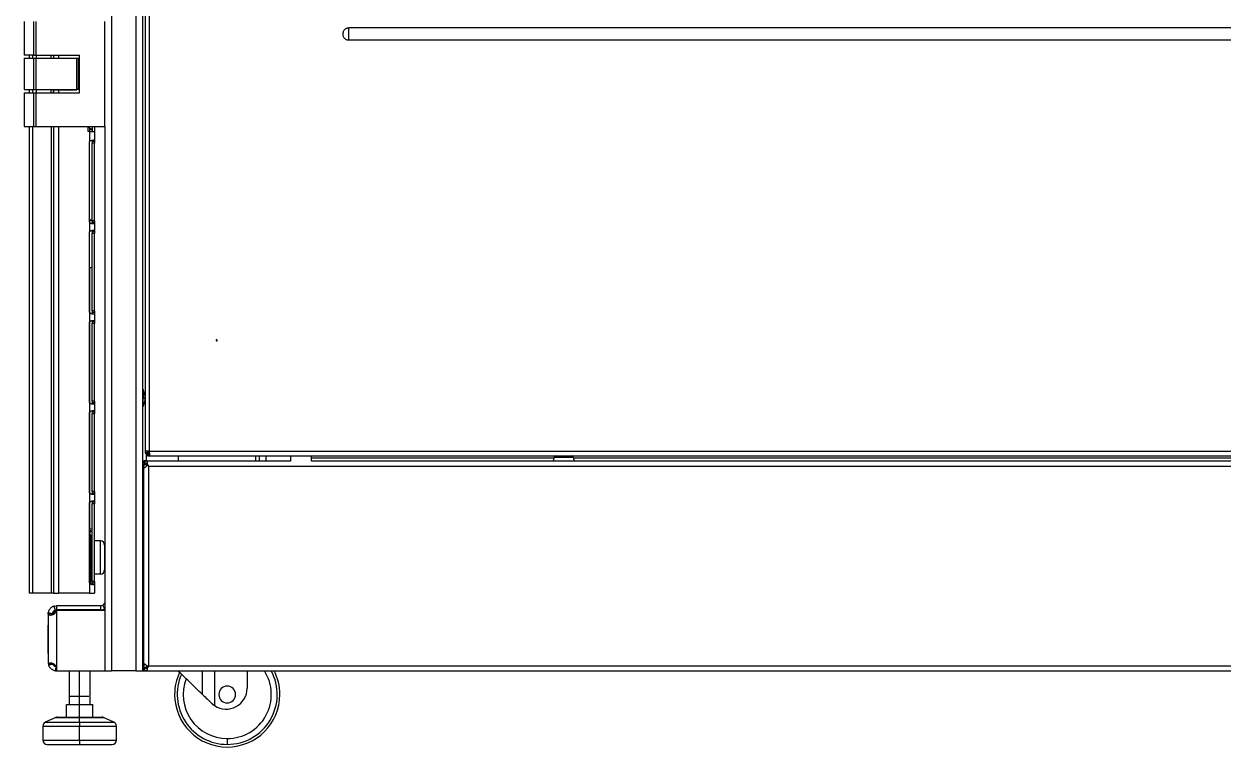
# Model space of a CAD drawing. Header units: millimetres. Extents: x 167 to 1022, y 285 to 720.
# Drawn here: x 901.1 to 958.3, y 285 to 319.5 of the extents above; entities that cross this region are included whole.
import ezdxf

# ---------------------------------------------------------------- set-up
doc = ezdxf.new("R2010")
doc.units = ezdxf.units.MM

msp = doc.modelspace()

# ---------------------------------------------------------------- linework, layer by layer
at = {"color": 7, "linetype": 'Continuous', "lineweight": 25}
for p, q in [((905.29, 484.129), (905.29, 288.629)), ((906.45, 484.129), (906.45, 288.629)), ((906.77, 484.129), (906.77, 288.629)), ((906.895, 381.099), (906.895, 299.039)), ((907.095, 299.079), (907.095, 381.059)), ((901.12, 319.579), (901.12, 317.979)), ((901.581, 317.979), (901.581, 319.579)), ((901.697, 317.979), (901.697, 319.579)), ((904.97, 314.579), (904.97, 319.579)), ((1006.05, 319.278), (916.59, 319.278)), ((916.59, 318.68), (916.59, 319.278)), ((1006.05, 318.68), (916.59, 318.68)), ((901.581, 317.979), (901.12, 317.979)), ((901.12, 317.829), (901.12, 316.329)), ((901.12, 317.829), (901.581, 317.829)), ((901.37, 317.979), (901.37, 317.829)), ((901.53, 317.979), (901.53, 317.829)), ((901.581, 317.979), (901.697, 317.979)), ((901.581, 316.329), (901.581, 317.829)), ((901.581, 317.829), (901.697, 317.829)), ((901.697, 317.979), (903.77, 317.979)), ((901.697, 316.329), (901.697, 317.829)), ((901.697, 317.829), (903.62, 317.829)), ((901.721, 317.829), (901.721, 317.979)), ((902.42, 317.829), (902.42, 317.979)), ((902.52, 317.979), (902.52, 317.829)), ((902.53, 317.979), (902.53, 317.834)), ((902.53, 317.834), (902.77, 317.834)), ((902.53, 317.829), (902.53, 317.834)), ((902.65, 317.829), (902.65, 317.834)), ((902.7, 317.834), (902.7, 317.829)), ((902.77, 317.979), (902.77, 317.834)), ((902.77, 317.834), (903.63, 317.834)), ((903.62, 317.829), (903.62, 316.329)), ((903.62, 317.829), (903.72, 317.829)), ((903.63, 317.829), (903.63, 317.834)), ((903.72, 316.329), (903.72, 317.829)), ((903.77, 316.179), (903.77, 317.979)), ((901.12, 316.329), (901.581, 316.329)), ((901.12, 316.179), (901.12, 314.579)), ((901.12, 316.179), (901.581, 316.179)), ((901.37, 316.329), (901.37, 316.179)), ((901.53, 316.329), (901.53, 316.179)), ((901.581, 316.329), (901.697, 316.329)), ((901.581, 314.579), (901.581, 316.179)), ((901.581, 316.179), (901.697, 316.179)), ((901.697, 316.329), (903.62, 316.329)), ((901.697, 314.579), (901.697, 316.179)), ((901.697, 316.179), (903.77, 316.179)), ((901.721, 316.179), (901.721, 316.329)), ((902.42, 316.179), (902.42, 316.329)), ((902.52, 316.179), (902.52, 316.329)), ((902.53, 316.324), (902.53, 316.329)), ((902.53, 316.324), (902.77, 316.324)), ((902.53, 316.324), (902.53, 316.179)), ((902.65, 316.324), (902.65, 316.329)), ((902.7, 316.329), (902.7, 316.324)), ((902.727, 316.329), (902.727, 316.324)), ((902.77, 316.324), (903.63, 316.324)), ((902.77, 316.324), (902.77, 316.179)), ((902.876, 316.329), (902.876, 316.324)), ((903.326, 316.324), (903.326, 316.329)), ((903.72, 316.329), (903.62, 316.329)), ((903.63, 316.324), (903.63, 316.329)), ((901.12, 314.579), (901.581, 314.579)), ((901.37, 314.579), (901.37, 292.329)), ((901.53, 314.579), (901.53, 292.329)), ((901.581, 314.579), (901.697, 314.579)), ((901.697, 314.579), (904.97, 314.579)), ((902.41, 314.579), (902.41, 292.329)), ((902.53, 314.579), (902.53, 292.329)), ((902.77, 314.579), (902.77, 292.329)), ((904.18, 314.329), (904.18, 314.579)), ((904.24, 314.499), (904.24, 314.329)), ((904.36, 314.579), (904.36, 314.329)), ((904.48, 314.579), (904.48, 314.329)), ((904.97, 314.579), (904.97, 291.499)), ((904.24, 314.329), (904.18, 314.329)), ((904.24, 314.329), (904.24, 313.858)), ((904.24, 314.329), (904.48, 314.329)), ((904.48, 313.858), (904.36, 313.858)), ((904.36, 313.858), (904.36, 313.779)), ((904.48, 314.329), (904.48, 313.858)), ((904.48, 313.858), (904.48, 313.779)), ((904.217, 313.779), (904.217, 310.079)), ((904.48, 313.779), (904.36, 313.779)), ((904.36, 310.079), (904.36, 313.779)), ((904.48, 310.079), (904.48, 313.779)), ((904.24, 310.159), (904.24, 309.999)), ((904.24, 309.999), (904.24, 309.558)), ((904.48, 310.079), (904.36, 310.079)), ((904.36, 310.079), (904.36, 309.999)), ((904.48, 309.999), (904.36, 309.999)), ((904.48, 310.079), (904.48, 309.999)), ((904.48, 309.999), (904.48, 309.558)), ((904.217, 309.479), (904.217, 305.779)), ((904.48, 309.558), (904.36, 309.558)), ((904.36, 309.558), (904.36, 309.479)), ((904.48, 309.479), (904.36, 309.479)), ((904.36, 305.779), (904.36, 309.479)), ((904.48, 309.558), (904.48, 309.479)), ((904.48, 305.779), (904.48, 309.479)), ((904.24, 307.829), (904.217, 307.829)), ((904.36, 307.829), (904.24, 307.829)), ((904.24, 307.829), (904.24, 305.699)), ((904.24, 305.699), (904.24, 305.258)), ((904.24, 305.258), (904.24, 301.399)), ((904.48, 305.779), (904.36, 305.779)), ((904.36, 305.779), (904.36, 305.699)), ((904.48, 305.699), (904.36, 305.699)), ((904.48, 305.258), (904.36, 305.258)), ((904.36, 305.258), (904.36, 305.179)), ((904.48, 305.779), (904.48, 305.699)), ((904.48, 305.699), (904.48, 305.258)), ((904.48, 305.258), (904.48, 305.179)), ((904.217, 305.179), (904.217, 301.479)), ((904.48, 305.179), (904.36, 305.179)), ((904.36, 301.479), (904.36, 305.179)), ((904.48, 301.479), (904.48, 305.179)), ((910.315, 304.364), (910.275, 304.364)), ((906.79, 301.959), (906.77, 301.959)), ((906.79, 302.029), (906.79, 301.629)), ((904.24, 301.399), (904.24, 300.958)), ((904.48, 301.479), (904.36, 301.479)), ((904.36, 301.479), (904.36, 301.399)), ((904.48, 301.399), (904.36, 301.399)), ((904.48, 301.479), (904.48, 301.399)), ((904.48, 301.399), (904.48, 300.958)), ((906.77, 301.629), (906.79, 301.629)), ((906.77, 301.299), (906.79, 301.299)), ((906.79, 301.629), (906.89, 301.629)), ((906.79, 301.229), (906.79, 301.629)), ((904.217, 300.879), (904.217, 297.179)), ((904.24, 300.958), (904.24, 297.099)), ((904.48, 300.958), (904.36, 300.958)), ((904.36, 300.958), (904.36, 300.879)), ((904.48, 300.879), (904.36, 300.879)), ((904.36, 297.179), (904.36, 300.879)), ((904.48, 300.958), (904.48, 300.879)), ((904.48, 297.179), (904.48, 300.879)), ((906.895, 299.039), (906.995, 299.039)), ((906.895, 299.039), (906.895, 299.004)), ((906.895, 299.004), (906.995, 299.004)), ((906.94, 299.004), (906.94, 298.629)), ((906.995, 299.039), (906.995, 299.004)), ((906.995, 299.004), (907.095, 299.004)), ((906.995, 298.879), (906.995, 298.979)), ((906.995, 298.979), (907.055, 298.979)), ((907.055, 298.879), (907.055, 298.979)), ((907.059, 299.067), (907.095, 299.079)), ((907.084, 299.043), (907.095, 299.079)), ((1015.545, 299.079), (907.095, 299.079)), ((906.82, 298.629), (906.82, 298.509)), ((906.869, 298.629), (906.82, 298.629)), ((906.869, 298.509), (906.82, 298.509)), ((906.82, 298.479), (906.94, 298.479)), ((906.82, 298.479), (906.82, 298.292)), ((906.869, 298.629), (913.82, 298.629)), ((906.869, 298.629), (906.869, 298.509)), ((906.94, 298.505), (906.94, 298.479)), ((906.94, 298.479), (906.94, 298.36)), ((906.96, 298.389), (906.96, 298.498)), ((906.975, 298.41), (907.017, 298.41)), ((907.06, 298.389), (906.975, 298.41)), ((906.995, 298.879), (907.055, 298.879)), ((907.008, 298.47), (907.008, 298.429)), ((907.06, 298.389), (907.008, 298.47)), ((907.055, 298.879), (1015.585, 298.879)), ((907.06, 288.869), (907.06, 298.389)), ((907.06, 298.389), (1015.58, 298.389)), ((908.47, 298.879), (908.47, 298.629)), ((912.15, 298.879), (912.15, 298.629)), ((912.32, 298.879), (912.32, 298.629)), ((912.64, 298.879), (912.64, 298.629)), ((913.82, 298.879), (913.82, 298.626)), ((914.82, 298.626), (914.82, 298.879)), ((914.82, 298.779), (926.362, 298.779)), ((914.82, 298.629), (926.495, 298.629)), ((926.37, 298.806), (926.32, 298.629)), ((926.37, 298.806), (927.27, 298.806)), ((926.495, 298.629), (927.145, 298.629)), ((927.145, 298.629), (995.495, 298.629)), ((927.27, 298.806), (927.32, 298.629)), ((927.278, 298.779), (995.362, 298.779)), ((906.82, 288.966), (906.82, 298.292)), ((904.24, 297.099), (904.24, 296.658)), ((904.24, 296.658), (904.24, 295.379)), ((904.48, 297.179), (904.36, 297.179)), ((904.36, 297.179), (904.36, 297.099)), ((904.48, 297.099), (904.36, 297.099)), ((904.48, 296.658), (904.36, 296.658)), ((904.36, 296.658), (904.36, 296.579)), ((904.48, 297.179), (904.48, 297.099)), ((904.48, 297.099), (904.48, 296.658)), ((904.48, 296.658), (904.48, 296.579)), ((904.217, 296.579), (904.217, 292.879)), ((904.48, 296.579), (904.36, 296.579)), ((904.36, 292.879), (904.36, 296.579)), ((904.48, 292.879), (904.48, 296.579)), ((904.217, 295.379), (904.24, 295.379)), ((904.235, 295.159), (904.31, 295.289)), ((904.36, 295.379), (904.24, 295.379)), ((904.279, 295.304), (904.31, 295.289)), ((904.31, 292.753), (904.31, 295.029)), ((904.36, 295.029), (904.31, 295.029)), ((904.217, 294.415), (904.3, 294.454)), ((904.3, 293.604), (904.3, 294.454)), ((904.3, 294.369), (904.31, 294.369)), ((904.76, 294.819), (904.48, 294.819)), ((904.76, 293.239), (904.76, 294.819)), ((904.96, 294.619), (904.96, 293.439)), ((904.217, 293.643), (904.3, 293.604)), ((904.3, 293.689), (904.31, 293.689)), ((904.76, 293.239), (904.48, 293.239)), ((904.24, 292.799), (904.24, 292.329)), ((904.48, 292.879), (904.36, 292.879)), ((904.36, 292.879), (904.36, 292.799)), ((904.48, 292.799), (904.36, 292.799)), ((904.48, 292.879), (904.48, 292.799)), ((904.48, 292.799), (904.48, 292.329)), ((901.53, 292.329), (901.37, 292.329)), ((902.41, 292.329), (901.53, 292.329)), ((902.53, 292.329), (902.41, 292.329)), ((902.53, 292.329), (902.77, 292.329)), ((904.24, 292.329), (902.77, 292.329)), ((904.24, 292.329), (904.48, 292.329)), ((904.97, 292.429), (904.97, 291.929)), ((902.546, 291.709), (902.67, 291.729)), ((902.546, 291.709), (902.608, 291.519)), ((902.608, 291.519), (902.67, 291.529)), ((902.652, 291.494), (902.67, 291.499)), ((904.77, 291.729), (902.67, 291.729)), ((902.67, 291.729), (902.67, 291.529)), ((904.77, 291.529), (902.67, 291.529)), ((902.67, 291.499), (902.67, 288.629)), ((904.97, 291.499), (902.67, 291.499)), ((904.47, 291.529), (904.47, 291.499)), ((904.77, 291.729), (904.77, 291.529)), ((904.77, 291.529), (904.87, 291.529)), ((904.97, 291.582), (904.87, 291.756)), ((904.87, 291.529), (904.87, 291.499)), ((904.97, 291.499), (904.97, 288.629)), ((902.27, 291.329), (902.277, 291.403)), ((902.27, 291.329), (902.281, 291.355)), ((902.27, 291.329), (902.27, 289.029)), ((902.277, 291.403), (902.473, 291.366)), ((902.281, 291.355), (902.476, 291.355)), ((902.472, 291.355), (902.473, 291.366)), ((902.26, 290.81), (902.26, 290.47)), ((902.26, 290.81), (902.27, 290.81)), ((902.26, 290.47), (902.26, 289.788)), ((902.26, 290.47), (902.27, 290.47)), ((902.26, 289.788), (902.26, 289.448)), ((902.26, 289.788), (902.27, 289.788)), ((902.26, 289.448), (902.27, 289.448)), ((902.27, 289.029), (902.291, 288.947)), ((902.27, 289.029), (902.29, 288.903)), ((902.29, 288.903), (902.422, 288.947)), ((902.291, 288.947), (902.48, 288.947)), ((902.57, 288.909), (902.592, 288.909)), ((902.609, 288.668), (902.67, 288.629)), ((902.624, 288.632), (902.627, 288.656)), ((902.632, 288.702), (902.647, 288.83)), ((906.82, 288.966), (906.82, 288.779)), ((906.82, 288.779), (906.94, 288.779)), ((906.82, 288.629), (906.82, 288.749)), ((906.82, 288.749), (906.869, 288.749)), ((906.869, 288.629), (906.869, 288.749)), ((906.94, 288.898), (906.94, 288.779)), ((906.94, 288.779), (906.94, 288.753)), ((906.96, 288.869), (906.96, 288.759)), ((907.06, 288.869), (906.975, 288.848)), ((906.975, 288.848), (907.017, 288.848)), ((907.06, 288.869), (907.008, 288.788)), ((907.008, 288.788), (907.008, 288.829)), ((907.06, 288.869), (1015.58, 288.869)), ((902.67, 288.629), (904.97, 288.629)), ((903.27, 288.629), (903.27, 287.018)), ((903.77, 287.018), (903.77, 288.629)), ((904.27, 287.018), (904.27, 288.629)), ((904.97, 288.629), (905.29, 288.629)), ((906.45, 288.629), (905.29, 288.629)), ((906.45, 288.629), (906.77, 288.629)), ((906.77, 288.629), (906.82, 288.629)), ((906.82, 288.629), (906.869, 288.629)), ((906.869, 288.629), (1015.771, 288.629)), ((908.45, 288.629), (908.45, 288.625)), ((909.624, 287.495), (909.624, 288.629)), ((910.197, 288.629), (910.197, 286.966)), ((911.75, 288.629), (911.75, 287.799)), ((903.14, 286.418), (903.14, 287.018)), ((903.14, 287.018), (903.77, 287.018)), ((903.77, 286.418), (903.77, 287.018)), ((903.77, 287.018), (904.4, 287.018)), ((904.4, 286.418), (904.4, 287.018)), ((910.056, 287.079), (910.197, 286.966)), ((902.63, 286.4), (902.136, 286.172)), ((902.63, 286.4), (903.77, 286.4)), ((902.714, 286.418), (903.77, 286.418)), ((903.77, 286.418), (904.826, 286.418)), ((903.77, 286.418), (903.77, 286.4)), ((903.77, 286.172), (903.77, 286.4)), ((903.77, 286.4), (904.91, 286.4)), ((905.404, 286.172), (904.91, 286.4)), ((902.02, 285.99), (902.02, 285.318)), ((902.02, 285.99), (903.77, 285.99)), ((902.136, 286.172), (903.77, 286.172)), ((903.77, 286.172), (903.77, 285.99)), ((903.77, 286.172), (905.404, 286.172)), ((903.77, 285.318), (903.77, 285.99)), ((903.77, 285.99), (905.52, 285.99)), ((905.52, 285.318), (905.52, 285.99)), ((902.02, 285.318), (903.77, 285.318)), ((903.77, 285.318), (903.77, 285.118)), ((903.77, 285.318), (905.52, 285.318)), ((910.8, 285.399), (910.8, 285.118)), ((902.22, 285.118), (903.77, 285.118)), ((903.77, 285.118), (905.32, 285.118))]:
    msp.add_line(p, q, dxfattribs=at)
at = {"color": 7, "linetype": 'Continuous', "lineweight": 25, "flags": 128}
msp.add_lwpolyline([(904.31, 295.289), (904.343, 295.267), (904.36, 295.252)], dxfattribs=at)
at = {"color": 7, "linetype": 'Continuous', "lineweight": 25}
for centre, radius, start, end in [((904.367, 314.579), 0.15, 180, 211.9707), ((904.367, 313.779), 0.15, 148.0293, 180), ((904.367, 310.239), 0.15, 180, 211.9707), ((904.367, 310.079), 0.15, 180, 211.9707), ((904.367, 309.479), 0.15, 148.0293, 180), ((904.367, 305.779), 0.15, 180, 211.9707), ((904.367, 305.179), 0.15, 148.0293, 180), ((910.295, 304.379), 0.025, 0, 180), ((910.295, 304.379), 0.025, 180, 0), ((910.35, 304.439), 0.08, 209.6948, 245.2843), ((906.04, 301.629), 0.85, 0, 28.0725), ((904.367, 301.479), 0.15, 180, 211.9707), ((906.04, 301.629), 0.85, 331.9275, 0), ((904.367, 300.879), 0.15, 148.0293, 180), ((926.466, 298.779), 0.1, 90, 164.2395), ((927.174, 298.779), 0.1, 15.7605, 90), ((904.367, 297.179), 0.15, 180, 211.9707), ((904.367, 296.579), 0.15, 148.0293, 180), ((904.16, 295.029), 0.15, 0, 60), ((904.76, 294.619), 0.2, 0, 90), ((904.76, 293.439), 0.2, 270, 0), ((904.367, 292.879), 0.15, 180, 211.9707), ((902.77, 291.229), 0.3, 90, 165.1229), ((904.77, 291.929), 0.2, 270, 300), ((904.77, 291.929), 0.4, 270, 300), ((902.67, 289.029), 0.4, 263.3958, 270), ((910.8, 287.499), 2.505, 155.2505, 180), ((910.8, 287.499), 2.381, 156.2752, 270), ((910.8, 287.499), 2.1, 159.1938, 270), ((910.8, 287.499), 2.381, 270, 28.337), ((910.8, 287.499), 2.1, 270, 32.5541), ((910.8, 287.499), 2.505, 0, 26.8141), ((910.8, 287.499), 2.505, 180, 0), ((910.75, 287.799), 1, 236.4366, 0), ((910.8, 287.499), 0.4, 0, 180), ((910.8, 287.499), 0.4, 180, 0), ((902.714, 286.218), 0.2, 90, 114.7751), ((904.826, 286.218), 0.2, 65.2249, 90), ((902.22, 285.99), 0.2, 114.7751, 180), ((905.32, 285.99), 0.2, 0, 65.2249), ((902.22, 285.318), 0.2, 180, 270), ((905.32, 285.318), 0.2, 270, 0)]:
    msp.add_arc(centre, radius, start, end, dxfattribs=at)
for points, knots in [([(916.59, 318.68), (916.571, 318.681), (916.534, 318.684), (916.48, 318.702), (916.431, 318.731), (916.389, 318.769), (916.356, 318.815), (916.325, 318.884), (916.317, 318.979), (916.325, 319.074), (916.356, 319.143), (916.389, 319.189), (916.431, 319.227), (916.48, 319.256), (916.534, 319.274), (916.571, 319.276), (916.59, 319.278)], [0, 0, 0, 0, 0.06256, 0.125122, 0.187681, 0.250233, 0.312772, 0.375302, 0.499999, 0.624697, 0.687227, 0.749766, 0.812319, 0.874878, 0.93744, 1, 1, 1, 1]), ([(904.24, 314.499), (904.245, 314.49), (904.255, 314.472), (904.276, 314.449), (904.297, 314.436), (904.313, 314.43), (904.325, 314.428), (904.335, 314.43), (904.346, 314.436), (904.355, 314.449), (904.36, 314.472), (904.36, 314.49), (904.36, 314.499)], [0, 0, 0, 0, 0.125113, 0.250088, 0.374796, 0.437403, 0.5, 0.562597, 0.625204, 0.749912, 0.874887, 1, 1, 1, 1]), ([(904.24, 314.499), (904.253, 314.488), (904.279, 314.465), (904.322, 314.445), (904.348, 314.439), (904.36, 314.436)], [0, 0, 0, 0, 0.359164, 0.718669, 1, 1, 1, 1]), ([(904.24, 313.858), (904.253, 313.87), (904.279, 313.893), (904.325, 313.914), (904.37, 313.926), (904.411, 313.93), (904.444, 313.926), (904.466, 313.914), (904.478, 313.893), (904.479, 313.87), (904.48, 313.858)], [0, 0, 0, 0, 0.124908, 0.249934, 0.374966, 0.5, 0.625034, 0.750066, 0.875092, 1, 1, 1, 1]), ([(904.354, 313.907), (904.356, 313.9), (904.36, 313.886), (904.36, 313.868), (904.36, 313.858)], [0, 0, 0, 0, 0.4928482, 1, 1, 1, 1]), ([(904.24, 310.159), (904.245, 310.15), (904.255, 310.132), (904.276, 310.109), (904.297, 310.096), (904.313, 310.09), (904.325, 310.088), (904.335, 310.09), (904.346, 310.096), (904.355, 310.109), (904.36, 310.132), (904.36, 310.15), (904.36, 310.159)], [0, 0, 0, 0, 0.125113, 0.250088, 0.374796, 0.437403, 0.5, 0.562597, 0.625204, 0.749912, 0.874887, 1, 1, 1, 1]), ([(904.24, 310.159), (904.253, 310.148), (904.279, 310.125), (904.322, 310.105), (904.348, 310.099), (904.36, 310.096)], [0, 0, 0, 0, 0.359164, 0.718669, 1, 1, 1, 1]), ([(904.48, 309.999), (904.479, 309.988), (904.478, 309.965), (904.466, 309.944), (904.444, 309.932), (904.411, 309.928), (904.37, 309.932), (904.325, 309.944), (904.279, 309.965), (904.253, 309.988), (904.24, 309.999)], [0, 0, 0, 0, 0.124908, 0.249934, 0.374966, 0.5, 0.625034, 0.750066, 0.875092, 1, 1, 1, 1]), ([(904.36, 309.999), (904.36, 309.99), (904.359, 309.972), (904.356, 309.951), (904.349, 309.943), (904.347, 309.939)], [0, 0, 0, 0, 0.3713961, 0.7423823, 1, 1, 1, 1]), ([(904.24, 309.558), (904.253, 309.57), (904.279, 309.593), (904.325, 309.614), (904.37, 309.626), (904.411, 309.63), (904.444, 309.626), (904.466, 309.614), (904.478, 309.593), (904.479, 309.57), (904.48, 309.558)], [0, 0, 0, 0, 0.1249077, 0.2499337, 0.3749665, 0.5, 0.6250335, 0.7500663, 0.8750923, 1, 1, 1, 1]), ([(904.354, 309.607), (904.356, 309.6), (904.36, 309.586), (904.36, 309.568), (904.36, 309.558)], [0, 0, 0, 0, 0.492848, 1, 1, 1, 1]), ([(904.48, 305.699), (904.479, 305.688), (904.478, 305.665), (904.466, 305.644), (904.444, 305.632), (904.411, 305.628), (904.37, 305.632), (904.325, 305.644), (904.279, 305.665), (904.253, 305.688), (904.24, 305.699)], [0, 0, 0, 0, 0.124908, 0.249934, 0.374966, 0.5, 0.625034, 0.750066, 0.875092, 1, 1, 1, 1]), ([(904.24, 305.258), (904.253, 305.27), (904.279, 305.293), (904.325, 305.314), (904.37, 305.326), (904.411, 305.33), (904.444, 305.326), (904.466, 305.314), (904.478, 305.293), (904.479, 305.27), (904.48, 305.258)], [0, 0, 0, 0, 0.124908, 0.249934, 0.374966, 0.5, 0.625034, 0.750066, 0.875092, 1, 1, 1, 1]), ([(904.36, 305.699), (904.36, 305.69), (904.359, 305.672), (904.356, 305.651), (904.349, 305.643), (904.347, 305.639)], [0, 0, 0, 0, 0.371396, 0.742382, 1, 1, 1, 1]), ([(904.354, 305.307), (904.356, 305.3), (904.36, 305.286), (904.36, 305.268), (904.36, 305.258)], [0, 0, 0, 0, 0.492848, 1, 1, 1, 1]), ([(904.48, 301.399), (904.479, 301.388), (904.478, 301.365), (904.466, 301.344), (904.444, 301.332), (904.411, 301.328), (904.37, 301.332), (904.325, 301.344), (904.279, 301.365), (904.253, 301.388), (904.24, 301.399)], [0, 0, 0, 0, 0.124908, 0.249934, 0.374966, 0.5, 0.625034, 0.750066, 0.875092, 1, 1, 1, 1]), ([(904.36, 301.399), (904.36, 301.39), (904.359, 301.372), (904.356, 301.351), (904.349, 301.343), (904.347, 301.339)], [0, 0, 0, 0, 0.371396, 0.742382, 1, 1, 1, 1]), ([(904.24, 300.958), (904.253, 300.97), (904.279, 300.993), (904.325, 301.014), (904.37, 301.026), (904.411, 301.03), (904.444, 301.026), (904.466, 301.014), (904.478, 300.993), (904.479, 300.97), (904.48, 300.958)], [0, 0, 0, 0, 0.124908, 0.249934, 0.374966, 0.5, 0.625034, 0.750066, 0.875092, 1, 1, 1, 1]), ([(904.354, 301.007), (904.356, 301), (904.36, 300.986), (904.36, 300.968), (904.36, 300.958)], [0, 0, 0, 0, 0.492848, 1, 1, 1, 1]), ([(907.059, 299.067), (907.048, 299.073), (907.027, 299.084), (906.994, 299.094), (906.963, 299.098), (906.937, 299.098), (906.917, 299.092), (906.903, 299.081), (906.896, 299.064), (906.895, 299.047), (906.895, 299.039)], [0, 0, 0, 0, 0.1249967, 0.2500179, 0.3750344, 0.5000511, 0.6250666, 0.7500838, 0.875083, 1, 1, 1, 1]), ([(907.027, 299.098), (907.022, 299.097), (907.012, 299.097), (907.003, 299.088), (906.996, 299.071), (906.995, 299.052), (906.995, 299.039)], [0, 0, 0, 0, 0.195658, 0.396881, 0.598378, 1, 1, 1, 1]), ([(907.055, 298.879), (907.064, 298.879), (907.08, 298.88), (907.097, 298.887), (907.108, 298.901), (907.114, 298.921), (907.114, 298.947), (907.11, 298.978), (907.1, 299.011), (907.089, 299.032), (907.084, 299.043)], [0, 0, 0, 0, 0.124917, 0.249916, 0.374933, 0.499949, 0.624966, 0.749982, 0.875003, 1, 1, 1, 1]), ([(907.055, 298.979), (907.068, 298.979), (907.087, 298.979), (907.1, 298.985), (907.104, 298.988)], [0, 0, 0, 0, 0.665908, 1, 1, 1, 1]), ([(907.084, 299.043), (907.08, 299.048), (907.073, 299.058), (907.063, 299.065), (907.059, 299.067)], [0, 0, 0, 0, 0.560027, 1, 1, 1, 1]), ([(906.975, 298.41), (906.968, 298.398), (906.954, 298.375), (906.927, 298.347), (906.899, 298.325), (906.873, 298.308), (906.85, 298.296), (906.833, 298.29), (906.822, 298.288), (906.821, 298.291), (906.82, 298.292)], [0, 0, 0, 0, 0.124936, 0.249934, 0.374949, 0.499962, 0.624977, 0.749985, 0.874993, 1, 1, 1, 1]), ([(907.008, 298.47), (907.009, 298.483), (907.011, 298.51), (907.008, 298.545), (907, 298.576), (906.986, 298.599), (906.966, 298.615), (906.94, 298.625), (906.908, 298.629), (906.882, 298.629), (906.869, 298.629)], [0, 0, 0, 0, 0.125016, 0.250035, 0.375053, 0.500081, 0.625103, 0.750124, 0.875107, 1, 1, 1, 1]), ([(907.009, 298.456), (907.008, 298.463), (907.004, 298.477), (906.99, 298.491), (906.964, 298.504), (906.923, 298.509), (906.887, 298.509), (906.869, 298.509)], [0, 0, 0, 0, 0.133284, 0.277711, 0.422328, 0.710839, 1, 1, 1, 1]), ([(904.48, 297.099), (904.479, 297.088), (904.478, 297.065), (904.466, 297.044), (904.444, 297.032), (904.411, 297.028), (904.37, 297.032), (904.325, 297.044), (904.279, 297.065), (904.253, 297.088), (904.24, 297.099)], [0, 0, 0, 0, 0.124908, 0.249934, 0.374966, 0.5, 0.625034, 0.750066, 0.875092, 1, 1, 1, 1]), ([(904.24, 296.658), (904.253, 296.67), (904.279, 296.693), (904.325, 296.714), (904.37, 296.726), (904.411, 296.73), (904.444, 296.726), (904.466, 296.714), (904.478, 296.693), (904.479, 296.67), (904.48, 296.658)], [0, 0, 0, 0, 0.124908, 0.249934, 0.374966, 0.5, 0.625034, 0.750066, 0.875092, 1, 1, 1, 1]), ([(904.36, 297.099), (904.36, 297.09), (904.359, 297.072), (904.356, 297.051), (904.349, 297.043), (904.347, 297.039)], [0, 0, 0, 0, 0.3713961, 0.7423823, 1, 1, 1, 1]), ([(904.354, 296.707), (904.356, 296.7), (904.36, 296.686), (904.36, 296.668), (904.36, 296.658)], [0, 0, 0, 0, 0.492848, 1, 1, 1, 1]), ([(904.217, 295.323), (904.218, 295.323), (904.239, 295.321), (904.27, 295.308), (904.304, 295.293), (904.308, 295.29), (904.31, 295.289)], [0, 0, 0, 0, 0.01424, 0.344635, 0.671214, 1, 1, 1, 1]), ([(904.235, 295.159), (904.234, 295.16), (904.233, 295.162), (904.218, 295.167), (904.217, 295.167)], [0, 0, 0, 0, 0.9784953, 1, 1, 1, 1]), ([(904.48, 292.799), (904.479, 292.788), (904.478, 292.765), (904.466, 292.744), (904.444, 292.732), (904.411, 292.728), (904.37, 292.732), (904.325, 292.744), (904.279, 292.765), (904.253, 292.788), (904.24, 292.799)], [0, 0, 0, 0, 0.124908, 0.249934, 0.374966, 0.5, 0.625034, 0.750066, 0.875092, 1, 1, 1, 1]), ([(904.36, 292.799), (904.36, 292.79), (904.359, 292.772), (904.356, 292.751), (904.349, 292.743), (904.347, 292.739)], [0, 0, 0, 0, 0.3713961, 0.7423823, 1, 1, 1, 1]), ([(902.573, 291.717), (902.572, 291.717), (902.571, 291.716), (902.555, 291.712), (902.521, 291.701), (902.469, 291.676), (902.414, 291.639), (902.364, 291.59), (902.323, 291.532), (902.292, 291.467), (902.282, 291.424), (902.277, 291.403)], [0, 0, 0, 0, 0.0625677, 0.1251503, 0.2498771, 0.3748175, 0.4998365, 0.6248783, 0.7499248, 0.8749693, 1, 1, 1, 1]), ([(902.387, 291.284), (902.412, 291.286), (902.463, 291.291), (902.536, 291.323), (902.588, 291.363), (902.621, 291.4), (902.646, 291.444), (902.65, 291.477), (902.652, 291.494)], [0, 0, 0, 0, 0.249713, 0.499333, 0.624617, 0.749852, 0.874975, 1, 1, 1, 1]), ([(902.608, 291.519), (902.608, 291.519), (902.605, 291.518), (902.59, 291.513), (902.567, 291.501), (902.541, 291.483), (902.52, 291.462), (902.506, 291.444), (902.493, 291.424), (902.48, 291.396), (902.476, 291.378), (902.473, 291.366)], [0, 0, 0, 0, 0.003866, 0.170162, 0.336285, 0.501982, 0.585118, 0.668222, 0.751316, 0.834437, 1, 1, 1, 1]), ([(904.969, 291.914), (904.969, 291.907), (904.967, 291.894), (904.963, 291.874), (904.956, 291.853), (904.946, 291.834), (904.936, 291.816), (904.921, 291.797), (904.895, 291.771), (904.867, 291.754), (904.863, 291.752), (904.861, 291.751)], [0, 0, 0, 0, 0.062638, 0.125249, 0.187853, 0.250458, 0.313083, 0.375732, 0.500725, 0.750026, 1, 1, 1, 1]), ([(902.281, 291.355), (902.285, 291.343), (902.294, 291.321), (902.317, 291.3), (902.347, 291.286), (902.374, 291.285), (902.387, 291.284)], [0, 0, 0, 0, 0.249935, 0.49994, 0.749966, 1, 1, 1, 1]), ([(902.476, 291.355), (902.477, 291.345), (902.48, 291.327), (902.487, 291.314), (902.49, 291.308)], [0, 0, 0, 0, 0.534454, 1, 1, 1, 1]), ([(902.29, 288.903), (902.296, 288.887), (902.308, 288.855), (902.337, 288.805), (902.374, 288.757), (902.419, 288.715), (902.47, 288.681), (902.523, 288.655), (902.577, 288.638), (902.608, 288.634), (902.624, 288.632)], [0, 0, 0, 0, 0.124971, 0.249982, 0.375001, 0.500023, 0.625045, 0.750061, 0.875059, 1, 1, 1, 1]), ([(902.609, 288.668), (902.618, 288.68), (902.636, 288.704), (902.651, 288.747), (902.654, 288.792), (902.643, 288.836), (902.622, 288.876), (902.583, 288.922), (902.521, 288.963), (902.444, 288.99), (902.375, 288.997), (902.321, 288.985), (902.301, 288.96), (902.291, 288.947)], [0, 0, 0, 0, 0.062606, 0.125166, 0.187703, 0.250249, 0.312837, 0.37546, 0.500271, 0.625197, 0.750144, 0.875089, 1, 1, 1, 1]), ([(902.48, 288.966), (902.482, 288.959), (902.487, 288.946), (902.5, 288.921), (902.52, 288.894), (902.547, 288.869), (902.577, 288.851), (902.605, 288.839), (902.629, 288.833), (902.641, 288.831), (902.647, 288.83)], [0, 0, 0, 0, 0.1252207, 0.2502917, 0.3751412, 0.499818, 0.6245842, 0.7495706, 0.8747348, 1, 1, 1, 1]), ([(906.82, 288.966), (906.821, 288.967), (906.822, 288.97), (906.833, 288.968), (906.85, 288.961), (906.873, 288.95), (906.899, 288.933), (906.927, 288.911), (906.954, 288.883), (906.968, 288.86), (906.975, 288.848)], [0, 0, 0, 0, 0.125007, 0.250015, 0.375023, 0.500038, 0.625051, 0.750066, 0.875064, 1, 1, 1, 1]), ([(906.869, 288.749), (906.887, 288.749), (906.923, 288.749), (906.964, 288.754), (906.99, 288.766), (907.004, 288.781), (907.008, 288.795), (907.009, 288.802)], [0, 0, 0, 0, 0.2891606, 0.5776716, 0.7222892, 0.8667162, 1, 1, 1, 1]), ([(906.869, 288.629), (906.882, 288.629), (906.908, 288.629), (906.94, 288.633), (906.966, 288.642), (906.986, 288.659), (907, 288.682), (907.008, 288.712), (907.011, 288.748), (907.009, 288.775), (907.008, 288.788)], [0, 0, 0, 0, 0.124893, 0.249876, 0.374897, 0.499919, 0.624947, 0.749965, 0.874984, 1, 1, 1, 1]), ([(909.624, 287.495), (909.52, 287.595), (909.314, 287.794), (909.007, 288.089), (908.718, 288.367), (908.54, 288.539), (908.45, 288.625)], [0, 0, 0, 0, 0.281231, 0.558958, 0.778008, 1, 1, 1, 1]), ([(909.624, 287.495), (909.702, 287.42), (909.841, 287.286), (909.99, 287.142), (910.056, 287.079)], [0, 0, 0, 0, 0.5591729, 1, 1, 1, 1]), ([(903.27, 287.418), (903.277, 287.418), (903.293, 287.418), (903.408, 287.418), (903.573, 287.418), (903.704, 287.418), (903.77, 287.418)], [0, 0, 0, 0, 0.2500014, 0.5000008, 0.7499988, 1, 1, 1, 1]), ([(903.77, 287.418), (903.835, 287.418), (903.965, 287.418), (904.126, 287.418), (904.184, 287.418), (904.21, 287.418)], [0, 0, 0, 0, 0.357452, 0.7149, 1, 1, 1, 1])]:
    msp.add_open_spline(points, degree=3, knots=knots, dxfattribs=at)

doc.saveas('drawing.dxf')
